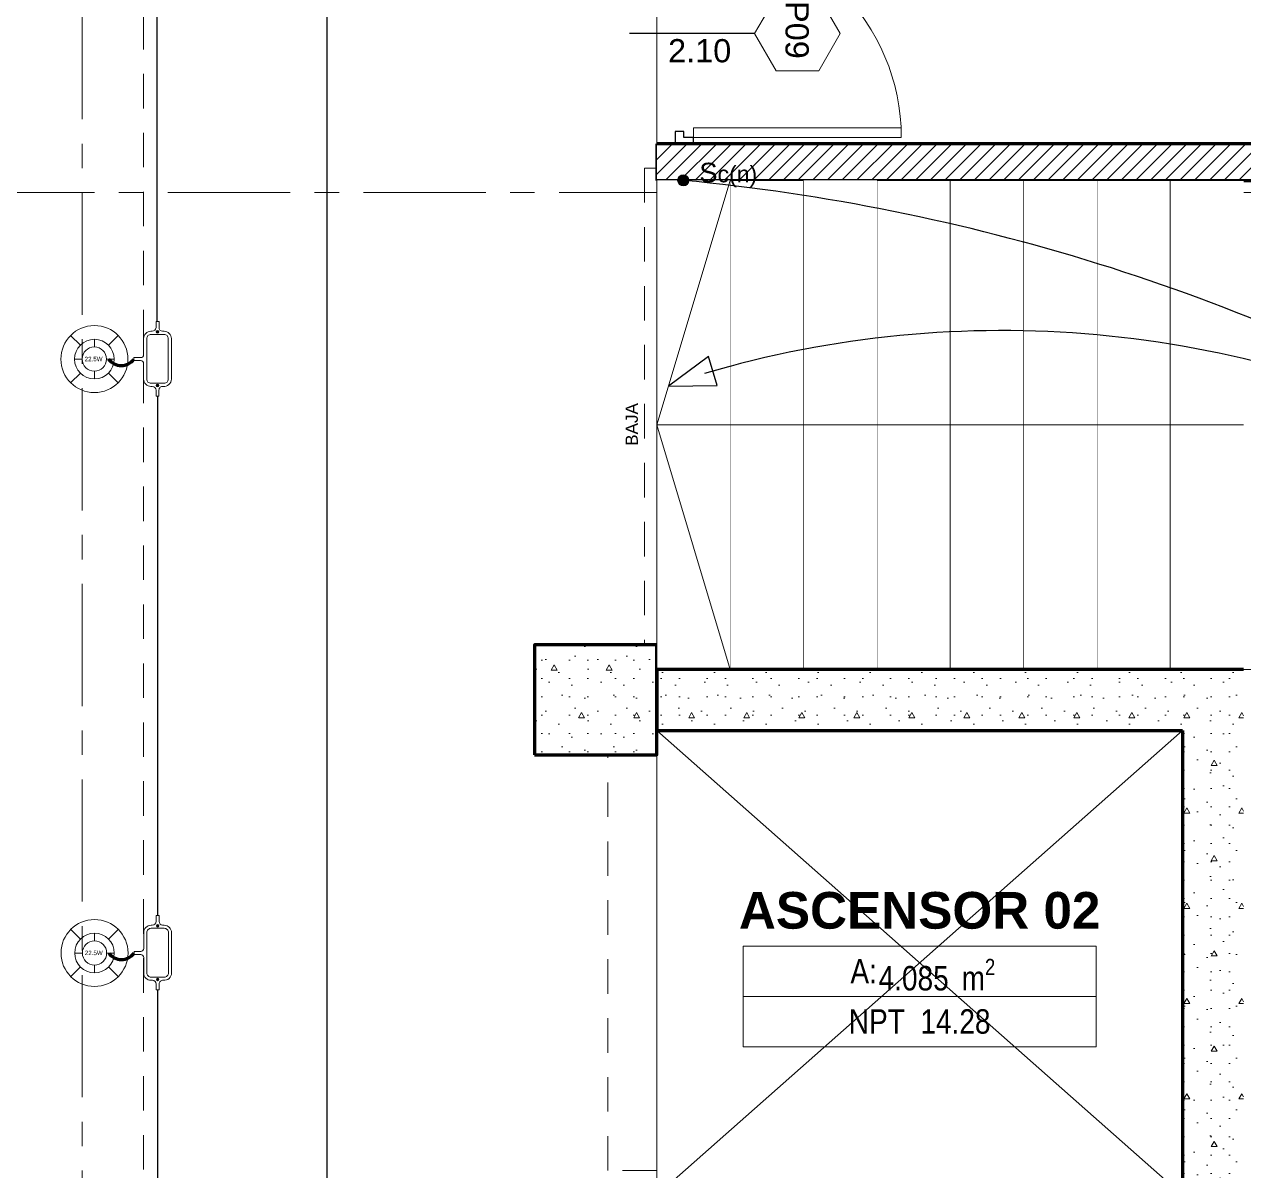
# Model space of a CAD drawing. Header units: inches. Extents: x -38 to 5698, y -33 to 92.
# Drawn here: x 321.583 to 326.57, y 22.7 to 27.388 of the extents above; entities that cross this region are included whole.
import ezdxf
from ezdxf.lldxf.tags import DXFTag

# ---------------------------------------------------------------- set-up
doc = ezdxf.new("R2010")
doc.units = ezdxf.units.IN
doc.header["$MEASUREMENT"] = 0
doc.set_wipeout_variables(frame=1)
for name, pattern in [('ACAD_ISO04W100', [30, 24, -3, 0, -3]), ('CONTINUA', [0]), ('Hidden Line', [0.195611, 0.141111, -0.0545]), ('Línea Oculta', [0.195611, 0.141111, -0.0545]), ('Punto & Raya', [0.65, 0.5, -0.075, 0, -0.075]), ('Raya Pequeña', [0.141111, 0.070556, -0.070556]), ('Rayas', [0.282222, 0.141111, -0.141111]), ('Wipeout_Contour', [1, 0, -1])]:
    doc.linetypes.add(name, pattern=pattern)
for name, color, linetype, lineweight in [('00 IE CKTO TOMAS', 111, 'Rayas', 18), ('01 IE LUM LED EMP DN570B', 3, 'Continuous', 13), ('ALUMBRADO_CONDUIT', 30, 'CONDUIT1', 30), ('ALUMBRADO_PVC', 6, 'PVC1', 30), ('Bancas', 1, 'Continuous', 13), ('Cable Alumbrado', 150, 'Continuous', 30), ('CABLEADO EXT.', 3, 'PVCSUBT', 30), ('Simb_Alumbrado', 140, 'CONTINUA', 30)]:
    doc.layers.add(name, color=color, linetype=linetype, lineweight=lineweight)
for name, color, linetype in [('02 _ ARQ _ ALB _ Ejes Generales', 7, 'Continuous'), ('02 _ ARQ _ ZON _ Espacio.3D', 7, 'Continuous'), ('08 _ STR _ EXT _ 06 Columnas', 7, 'Continuous'), ('08 _ STR _ EXT _ 09 Vigas', 7, 'Continuous'), ('08 _ STR _ EXT _ 11 Escaleras', 7, 'Continuous'), ('08 _ STR _ EXT _ 12 Ascensor', 7, 'Continuous'), ('Dibujo 2D - General', 7, 'Continuous'), ('Estructura - 04 MURO', 7, 'Continuous'), ('Interior - CIELO RASSO', 7, 'Continuous')]:
    doc.layers.add(name, color=color, linetype=linetype)
doc.styles.add('Annotative', font='arial.ttf')
doc.styles.add('Estilo_Generado_3', font='arial.ttf')
doc.styles.add('Estilo_Generado_4', font='swisse.ttf')
doc.styles.add('Estilo_Generado_8', font='arialbd.ttf')
doc.styles.add('Estilo_Generado_9', font='ARIALN.TTF')
doc.styles.add('{18b73a54-fa43-428c-adcb-c1c7bbdf2c84}', font='Simplex.shx')
tags = doc.linetypes.add('CONDUIT1', pattern='A,1,-0.19772,["con",{18b73a54-fa43-428c-adcb-c1c7bbdf2c84},S=0.2,R=0,X=0,Y=-0.065594],-0.593642', length=1.791362).pattern_tags.tags
tags[6] = DXFTag(74, 10)
tags = doc.linetypes.add('PVC1', pattern='A,1,-0.19772,["PVC",{18b73a54-fa43-428c-adcb-c1c7bbdf2c84},S=0.13,R=0,X=0,Y=-0.061851],-0.507647', length=1.705367).pattern_tags.tags
tags[6] = DXFTag(74, 10)
tags = doc.linetypes.add('PVCSUBT', pattern='A,0.6,-0.3,0.6,-0.075691,["PVC",Standard,S=0.2,R=0,X=0,Y=-0.093724],-0.621005', length=2.196696).pattern_tags.tags
tags[10] = DXFTag(74, 10)
pattern_1 = [(0, (277.50004, 6e-09), (0, 0.3897114), [0.024375, -0.200625]), (0, (277.61254, 0.19486), (0, 0.3897114), [0.024375, -0.200625]), (60, (277.50004, 6e-09), (-0.3375, 0.1948557), [0.024375, -0.200625]), (60, (277.72504, 6e-09), (-0.3375, 0.1948557), [0.024375, -0.200625]), (120, (277.5244, 6e-09), (0.3375, 0.1948557), [0.024375, -0.200625]), (120, (277.7494, 6e-09), (0.3375, 0.1948557), [0.024375, -0.200625]), (0, (277.50004, 0.0375), (0, 0.075), [0, -0.075, 0, -0.1125]), (45, (277.53754, 0.0375), (-0.05303301, 0.05303301), [0, -0.05625, 0, -0.09375])]
pattern_2 = [(45, (277.50004, 6e-09), (-0.030052038, 0.030052038), [])]

# ---------------------------------------------------------------- blocks, each defined once
blk = doc.blocks.new('LUMINARIA 2')
at = {"layer": '01 IE LUM LED EMP DN570B'}
for p, q in [((-0.0939, 0.0936), (-0.1589, 0.1584)), ((0.0939, 0.0936), (0.1589, 0.1584)), ((-0.0939, -0.0936), (-0.1589, -0.1584)), ((0.0939, -0.0936), (0.1589, -0.1584))]:
    blk.add_line(p, q, dxfattribs=at)
at = {"layer": '01 IE LUM LED EMP DN570B', "ltscale": 0.4}
for p, q in [((0, 0.0813), (0, 0.1326)), ((-0.0813, 0), (-0.1326, 0)), ((0.0813, 0), (0.1326, 0)), ((0, -0.0813), (0, -0.1326))]:
    blk.add_line(p, q, dxfattribs=at)
at = {"layer": '01 IE LUM LED EMP DN570B'}
for radius in [0.2244, 0.1326]:
    blk.add_circle((0, 0), radius, dxfattribs=at)
at = {"layer": '01 IE LUM LED EMP DN570B', "ltscale": 0.4}
blk.add_circle((0, 0), 0.0813, dxfattribs=at)
at = {"layer": '01 IE LUM LED EMP DN570B', "color": 8, "linetype": 'ByBlock', "lineweight": 80, "insert": (-0.0649, 0.0156), "char_height": 0.03, "width": 0.178585, "attachment_point": 1}
blk.add_mtext('{\\C3;22.5W}', dxfattribs=at)
blk = doc.blocks.new('oval t')
at = {"layer": 'Simb_Alumbrado', "lineweight": 13}
blk.add_lwpolyline([(0.0141, 0.0102, -0.414214), (0.0041, 0.0202), (0.0041, 0.0416), (-0.0056, 0.0416), (-0.0056, 0.0202, -0.414214), (-0.0156, 0.0102), (-0.0659, 0.0102, 0.414214), (-0.0899, -0.0138), (-0.0899, -0.0183, -0.414214), (-0.1019, -0.0303), (-0.1213, -0.0303), (-0.1213, -0.04), (-0.1016, -0.04, -0.451917), (-0.0897, -0.0535, 0.451917), (-0.0659, -0.0805), (0.0659, -0.0805, 0.414214), (0.0899, -0.0566), (0.0899, -0.0512, -0.398753), (0.1019, -0.0401), (0.1213, -0.0401), (0.1213, -0.0304), (0.1019, -0.0304, -0.368669), (0.0899, -0.0176), (0.0899, -0.0138, 0.414214), (0.0659, 0.0102), (0.0141, 0.0102)], format="xyb", dxfattribs=at)
blk.add_lwpolyline([(-0.0659, 0), (0.0659, 0, -0.414214), (0.0797, -0.0138), (0.0797, -0.0566, -0.414214), (0.0659, -0.0703), (-0.0659, -0.0703, -0.414214), (-0.0797, -0.0566), (-0.0797, -0.0138, -0.414214)], format="xyb", close=True, dxfattribs=at)
for points in [[(-0.0911, -0.0352), (-0.0828, -0.0352)], [(-0.0869, -0.031), (-0.0869, -0.0394)], [(0.0837, -0.0352), (0.0921, -0.0352)], [(0.0879, -0.031), (0.0879, -0.0394)]]:
    blk.add_lwpolyline(points, dxfattribs=at)
for centre in [(-0.0869, -0.0352), (0.0879, -0.0352)]:
    blk.add_circle(centre, 0.00419, dxfattribs=at)
blk = doc.blocks.new('ii3t')
at = {"layer": 'Simb_Alumbrado', "lineweight": 5}
h = blk.add_hatch(color=3, dxfattribs=at)
edge = h.paths.add_edge_path()
edge.add_arc((0, 0), 0.0164, 0, 360)
blk.add_circle((0, 0), 0.0164, dxfattribs=at)

msp = doc.modelspace()

# ---------------------------------------------------------------- hatches: boundary and pattern name
at = {"layer": '08 _ STR _ EXT _ 06 Columnas', "linetype": 'Continuous', "lineweight": 9}
h = msp.add_hatch(dxfattribs=at)
h.set_pattern_fill('HORMIGÓN_EN_MASA_0002', style=0, pattern_type=2)
h.set_pattern_definition(pattern_1)
h.paths.add_polyline_path([(323.67, 24.4), (324.17, 24.4), (324.17, 24.85), (323.67, 24.85)])
at = {"layer": '08 _ STR _ EXT _ 12 Ascensor', "linetype": 'Continuous', "lineweight": 9}
h = msp.add_hatch(dxfattribs=at)
h.set_pattern_fill('HORMIGÓN_EN_MASA_0002', style=0, pattern_type=2)
h.set_pattern_definition(pattern_1)
h.paths.add_polyline_path([(326.32, 24.75), (324.17, 24.75), (324.17, 24.5), (326.32, 24.5)])
h = msp.add_hatch(dxfattribs=at)
h.set_pattern_fill('HORMIGÓN_EN_MASA_0002', style=0, pattern_type=2)
h.set_pattern_definition(pattern_1)
h.paths.add_polyline_path([(326.32, 24.5), (326.57, 24.75), (326.32, 24.75)])
h = msp.add_hatch(dxfattribs=at)
h.set_pattern_fill('HORMIGÓN_EN_MASA_0002', style=0, pattern_type=2)
h.set_pattern_definition(pattern_1)
h.paths.add_polyline_path([(326.32, 24.5), (326.57, 24.5), (326.57, 24.75)])
h = msp.add_hatch(dxfattribs=at)
h.set_pattern_fill('HORMIGÓN_EN_MASA_0002', style=0, pattern_type=2)
h.set_pattern_definition(pattern_1)
h.paths.add_polyline_path([(326.32, 24.5), (326.32, 22.6), (326.57, 22.6), (326.57, 24.5)])

# ---------------------------------------------------------------- linework, layer by layer
at = {"layer": '02 _ ARQ _ ALB _ Ejes Generales', "color": 251, "linetype": 'Punto & Raya', "lineweight": 13}
for p, q in [((321.82, 45.9), (321.82, 2.05)), ((333.07, 26.7), (320.2385, 26.7))]:
    msp.add_line(p, q, dxfattribs=at)
at = {"layer": '02 _ ARQ _ ZON _ Espacio.3D', "color": 252, "linetype": 'Continuous', "lineweight": 13}
for p, q in [((324.523, 23.6174), (324.523, 23.2057)), ((324.523, 23.6174), (325.9671, 23.6174)), ((325.9671, 23.2057), (325.9671, 23.6174)), ((325.9671, 23.4116), (324.523, 23.4116)), ((325.9671, 23.2057), (324.523, 23.2057))]:
    msp.add_line(p, q, dxfattribs=at)
at = {"layer": '02 _ ARQ _ ZON _ Espacio.3D', "color": 254, "linetype": 'Continuous', "lineweight": 0, "flags": 128}
msp.add_lwpolyline([(324.17, 26.9), (328.57, 26.9), (328.57, 27), (328.92, 27), (328.92, 29.7), (324.32, 29.7), (324.32, 27.8), (324.17, 27.8)], close=True, dxfattribs=at)
at = {"layer": '02 _ ARQ _ ZON _ Espacio.3D', "color": 255, "linetype": 'Continuous', "lineweight": 0, "flags": 128}
msp.add_lwpolyline([(324.17, 22.6), (326.32, 22.6), (326.32, 24.5), (324.17, 24.5)], close=True, dxfattribs=at)
at = {"layer": '08 _ STR _ EXT _ 06 Columnas', "color": 7, "linetype": 'Continuous', "lineweight": 80, "flags": 128}
msp.add_lwpolyline([(323.67, 24.4), (324.17, 24.4), (324.17, 24.85), (323.67, 24.85)], close=True, dxfattribs=at)
at = {"layer": '08 _ STR _ EXT _ 09 Vigas', "color": 251, "linetype": 'Hidden Line', "lineweight": 13}
for p, q in [((322.07, 17.4), (322.07, 29.7)), ((323.97, 22.7), (323.97, 24.4)), ((324.17, 24.4), (323.97, 24.4)), ((324.17, 22.7), (324.17, 24.4)), ((324.17, 22.7), (323.97, 22.7))]:
    msp.add_line(p, q, dxfattribs=at)
at = {"layer": '08 _ STR _ EXT _ 11 Escaleras', "color": 161, "linetype": 'Continuous', "lineweight": 13}
msp.add_line((324.17, 26.75), (324.17, 24.75), dxfattribs=at)
at = {"layer": '08 _ STR _ EXT _ 11 Escaleras', "color": 167, "linetype": 'Continuous', "lineweight": 18}
msp.add_line((324.17, 26.75), (324.17, 24.75), dxfattribs=at)
at = {"layer": '08 _ STR _ EXT _ 11 Escaleras', "color": 161, "linetype": 'ACAD_ISO04W100', "lineweight": 13}
msp.add_line((324.17, 26.75), (324.17, 24.75), dxfattribs=at)
at = {"layer": '08 _ STR _ EXT _ 12 Ascensor', "color": 7, "linetype": 'Continuous', "lineweight": 80, "flags": 128}
for points in [[(324.17, 24.75), (324.17, 24.5)], [(324.17, 24.5), (326.32, 24.5)], [(326.32, 24.5), (326.32, 22.6)]]:
    msp.add_lwpolyline(points, dxfattribs=at)
at = {"layer": 'ALUMBRADO_CONDUIT', "color": 30, "lineweight": 30, "ltscale": 0.4, "true_color": 0xf26722}
for p, q in [((322.8212, 17.7079), (322.8212, 28.0613)), ((322.1264, 26.1721), (322.1264, 27.8239)), ((322.1283, 23.7431), (322.1283, 25.8679)), ((322.1289, 21.3141), (322.1289, 23.4389))]:
    msp.add_line(p, q, dxfattribs=at)
at = {"layer": 'CABLEADO EXT.', "color": 3, "lineweight": 80}
for centre in [(321.9795, 26.0567), (321.9801, 23.6277)]:
    msp.add_arc(centre, 0.0641, 216.0183, 323.9817, dxfattribs=at)
at = {"layer": 'Dibujo 2D - General', "color": 252, "linetype": 'Continuous', "lineweight": 9}
for p, q in [((324.17, 22.6), (326.32, 24.5)), ((326.32, 22.6), (324.17, 24.5))]:
    msp.add_line(p, q, dxfattribs=at)
at = {"layer": 'Estructura - 04 MURO', "color": 152, "linetype": 'Continuous', "lineweight": 25}
msp.add_line((324.57, 27.35), (324.0575, 27.35), dxfattribs=at)
at = {"layer": 'Estructura - 04 MURO', "color": 165, "linetype": 'Continuous', "lineweight": 25}
for p, q in [((324.28, 26.95), (324.245, 26.95)), ((324.28, 26.925), (324.28, 26.95)), ((324.32, 26.925), (324.28, 26.925))]:
    msp.add_line(p, q, dxfattribs=at)
at = {"layer": 'Estructura - 04 MURO', "color": 165, "linetype": 'Continuous', "lineweight": 15}
for p, q in [((324.32, 26.925), (324.32, 26.965)), ((324.32, 26.965), (325.17, 26.965)), ((325.17, 26.965), (325.17, 26.925)), ((325.17, 26.925), (324.32, 26.925))]:
    msp.add_line(p, q, dxfattribs=at)
at = {"layer": 'Estructura - 04 MURO', "color": 251, "linetype": 'Continuous', "lineweight": 13, "flags": 128}
msp.add_lwpolyline([(324.92, 27.35), (324.8325, 27.5016), (324.6575, 27.5016), (324.57, 27.35), (324.6575, 27.1984), (324.8325, 27.1985)], close=True, dxfattribs=at)
at = {"layer": 'Estructura - 04 MURO', "color": 175, "linetype": 'Continuous', "lineweight": 15}
msp.add_arc((324.32, 26.925), 0.85, 0.0005, 90.0005, dxfattribs=at)
at = {"layer": 'Interior - CIELO RASSO', "color": 7, "linetype": 'Continuous', "lineweight": 80}
msp.add_line((324.17, 26.8), (324.17, 26.75), dxfattribs=at)
at = {"layer": 'Interior - CIELO RASSO', "color": 251, "linetype": 'Línea Oculta', "lineweight": 13, "flags": 128}
for points in [[(324.12, 26.8), (324.17, 26.8)], [(324.12, 26.8), (324.12, 24.85)], [(327.81, 26.8), (324.32, 26.8)], [(324.17, 24.85), (324.17, 26.75)], [(324.17, 26.75), (327.81, 26.75)]]:
    msp.add_lwpolyline(points, dxfattribs=at)

# ---------------------------------------------------------------- block references
at = {"layer": '01 IE LUM LED EMP DN570B', "xscale": 0.6105334384153049, "yscale": 0.6105334384153049, "zscale": 0.6105334384153049}
for p in [(321.8694, 26.019), (321.87, 23.59)]:
    msp.add_blockref('LUMINARIA 2', p, dxfattribs=at)
at = {"layer": 'Bancas', "color": 252, "true_color": 0x939598, "xscale": 1.253906979044094, "yscale": 1.253906979044094, "zscale": 1.253906979044094, "rotation": 90}
for p in [(322.0835, 26.02), (322.0841, 23.591)]:
    msp.add_blockref('oval t', p, dxfattribs=at)

# ---------------------------------------------------------------- texts
at = {"layer": '02 _ ARQ _ ZON _ Espacio.3D', "color": 252, "lineweight": 25, "attachment_point": 2}
for s, insert, char_height, style in [('\\A1;{\\pqc;\\pt0;\\fArial|b1|i0|c0|p34;ASCENSOR 02}', (325.245, 23.8395), 0.15, 'Estilo_Generado_8'), ('\\A1;{\\pqc;\\pt0;\\fArial Narrow|b0|i0|c0|p34;A: }', (325.0159, 23.5656), 0.1, 'Estilo_Generado_9'), ('\\A1;{\\pqc;\\pt0,0.3;\\fArial Narrow|b0|i0|c0|p34;4.085\\fArial Narrow|b0|i0|c0|p34;\\A1{\\H.66x;\\S^  ;}\\fArial Narrow|b0|i0|c0|p34; m\\fArial Narrow|b0|i0|c0|p34;\\A1{\\H.66x;\\S2^  ;}}', (325.3156, 23.566), 0.1, 'Estilo_Generado_9'), ('\\A1;{\\pqc;\\pt0;\\fArial Narrow|b0|i0|c0|p34;NPT  14.28}', (325.245, 23.3601), 0.1, 'Estilo_Generado_9')]:
    msp.add_mtext(s, dxfattribs=dict(at, insert=insert, char_height=char_height, style=style))
at = {"layer": '08 _ STR _ EXT _ 11 Escaleras', "color": 161, "lineweight": 13, "char_height": 0.05, "attachment_point": 4, "rotation": 90, "style": 'Estilo_Generado_3'}
for s, insert in [('\\A1;{\\pql;\\fArial|b0|i0|c0|p34;26}', (324.3926, 26.5741)), ('\\A1;{\\pql;\\fArial|b0|i0|c0|p34;25}', (324.6926, 26.5741)), ('\\A1;{\\pql;\\fArial|b0|i0|c0|p34;24}', (324.9922, 26.5741)), ('\\A1;{\\pql;\\fArial|b0|i0|c0|p34;23}', (325.2926, 26.5741)), ('\\A1;{\\pql;\\fArial|b0|i0|c0|p34;22}', (325.5922, 26.5741)), ('\\A1;{\\pql;\\fArial|b0|i0|c0|p34;21}', (325.8922, 26.5741)), ('\\A1;{\\pql;\\fArial|b0|i0|c0|p34;20}', (326.1926, 26.5741)), ('\\A1;{\\pql;\\fArial|b0|i0|c0|p34;19}', (326.4926, 26.5741)), ('\\A1;{\\pql;\\fArial|b0|i0|c0|p34;BAJA}', (324.0676, 25.6643))]:
    msp.add_mtext(s, dxfattribs=dict(at, insert=insert))
at = {"layer": 'Estructura - 04 MURO', "color": 251, "lineweight": 25, "char_height": 0.095, "attachment_point": 7, "style": 'Estilo_Generado_4'}
for s, insert, rotation in [('\\A1;{\\pql;\\pt0;\\fSwis721 Ex BT|b0|i0|c0|p34;P09\\fSwis721 Ex BT|b0|i0|c0|p34;\\fSwis721 Ex BT|b0|i0|c0|p34;\\fSwis721 Ex BT|b0|i0|c0|p34;}', (324.6949, 27.4833), 270.0005), ('\\A1;{\\pql;\\pt0;\\fSwis721 Ex BT|b0|i0|c0|p34;2.10\\fSwis721 Ex BT|b0|i0|c0|p34;\\A1{\\H.66x;\\S^  ;}\\fSwis721 Ex BT|b0|i0|c0|p34;\\fSwis721 Ex BT|b0|i0|c0|p34;}', (324.216, 27.205), 0.0005)]:
    msp.add_mtext(s, dxfattribs=dict(at, insert=insert, rotation=rotation))

# ---------------------------------------------------------------- next in the draw order: wipeouts: each hides what was drawn before it
at = {"color": 254, "linetype": 'Wipeout_Contour', "lineweight": 0, "ltscale": 9836.271608}
msp.add_wipeout([(324.32, 26.8), (324.17, 26.8), (324.17, 26.75), (324.32, 26.75)], dxfattribs=at).dxf.layer = 'Estructura - 04 MURO'

# ---------------------------------------------------------------- next in the draw order: hatches: boundary and pattern name
at = {"layer": 'Estructura - 04 MURO', "linetype": 'Continuous', "lineweight": 5}
h = msp.add_hatch(dxfattribs=at)
h.set_pattern_fill('LADRILLO_COMÚN_0002', color=252, style=0, pattern_type=2)
h.set_pattern_definition(pattern_2)
h.paths.add_polyline_path([(324.32, 26.8), (324.17, 26.8), (324.17, 26.75), (324.32, 26.75)])

# ---------------------------------------------------------------- next in the draw order: wipeouts: each hides what was drawn before it
at = {"color": 254, "linetype": 'Wipeout_Contour', "lineweight": 0, "ltscale": 9836.274878}
msp.add_wipeout([(324.32, 26.9), (324.17, 26.9), (324.17, 26.8), (324.32, 26.8)], dxfattribs=at).dxf.layer = 'Estructura - 04 MURO'

# ---------------------------------------------------------------- next in the draw order: hatches: boundary and pattern name
at = {"layer": 'Estructura - 04 MURO', "linetype": 'Continuous', "lineweight": 5}
h = msp.add_hatch(dxfattribs=at)
h.set_pattern_fill('LADRILLO_COMÚN_0002', color=252, style=0, pattern_type=2)
h.set_pattern_definition(pattern_2)
h.paths.add_polyline_path([(324.32, 26.9), (324.17, 26.9), (324.17, 26.8), (324.32, 26.8)])

# ---------------------------------------------------------------- next in the draw order: linework, layer by layer
at = {"layer": 'Estructura - 04 MURO', "color": 165, "linetype": 'Continuous', "lineweight": 25}
for p, q in [((324.245, 26.95), (324.245, 26.9)), ((324.245, 26.9), (324.32, 26.9)), ((324.32, 26.9), (324.32, 26.925))]:
    msp.add_line(p, q, dxfattribs=at)
at = {"layer": 'Estructura - 04 MURO', "color": 7, "linetype": 'Continuous', "lineweight": 80}
msp.add_line((324.32, 26.9), (324.17, 26.9), dxfattribs=at)
at = {"layer": 'Estructura - 04 MURO', "color": 7, "linetype": 'Continuous', "lineweight": 80, "flags": 128}
for points in [[(324.17, 26.9), (324.17, 26.8)], [(324.32, 26.8), (324.32, 26.9)]]:
    msp.add_lwpolyline(points, dxfattribs=at)
at = {"layer": 'Interior - CIELO RASSO', "color": 7, "linetype": 'Continuous', "lineweight": 80}
msp.add_line((324.32, 26.75), (324.32, 26.8), dxfattribs=at)

# ---------------------------------------------------------------- next in the draw order: wipeouts: each hides what was drawn before it
at = {"color": 254, "linetype": 'Wipeout_Contour', "lineweight": 0, "ltscale": 9844.773211}
msp.add_wipeout([(324.17, 26.75), (328.57, 26.75), (328.57, 26.9), (324.17, 26.9)], dxfattribs=at).dxf.layer = 'Estructura - 04 MURO'

# ---------------------------------------------------------------- next in the draw order: hatches: boundary and pattern name
at = {"layer": 'Estructura - 04 MURO', "linetype": 'Continuous', "lineweight": 5}
h = msp.add_hatch(dxfattribs=at)
h.set_pattern_fill('LADRILLO_COMÚN_0002', color=252, style=0, pattern_type=2)
h.set_pattern_definition(pattern_2)
h.paths.add_polyline_path([(324.17, 26.75), (328.57, 26.75), (328.57, 26.9), (324.17, 26.9)])

# ---------------------------------------------------------------- next in the draw order: linework, layer by layer
at = {"layer": '08 _ STR _ EXT _ 11 Escaleras', "color": 167, "linetype": 'Continuous', "lineweight": 18}
msp.add_line((324.77, 24.75), (324.77, 26.75), dxfattribs=at)
at = {"layer": '08 _ STR _ EXT _ 11 Escaleras', "color": 161, "linetype": 'ACAD_ISO04W100', "lineweight": 13}
msp.add_line((325.97, 24.75), (325.97, 26.75), dxfattribs=at)
at = {"layer": 'Estructura - 04 MURO', "color": 7, "linetype": 'Continuous', "lineweight": 80, "flags": 128}
for points in [[(328.57, 26.9), (324.17, 26.9)], [(324.17, 26.75), (328.57, 26.75)]]:
    msp.add_lwpolyline(points, dxfattribs=at)

# ---------------------------------------------------------------- next in the draw order: wipeouts: each hides what was drawn before it
at = {"color": 254, "linetype": 'Wipeout_Contour', "lineweight": 0, "ltscale": 13056.831443}
msp.add_wipeout([(326.57, 26.75), (324.17, 26.75), (324.17, 24.75), (326.57, 24.75)], dxfattribs=at).dxf.layer = '08 _ STR _ EXT _ 11 Escaleras'

# ---------------------------------------------------------------- next in the draw order: linework, layer by layer
at = {"layer": '08 _ STR _ EXT _ 11 Escaleras', "color": 161, "linetype": 'Continuous', "lineweight": 13}
for p, q in [((324.17, 26.75), (324.17, 24.75)), ((328.57, 26.75), (324.17, 26.75)), ((324.17, 24.75), (328.57, 24.75))]:
    msp.add_line(p, q, dxfattribs=at)
at = {"layer": '08 _ STR _ EXT _ 11 Escaleras', "color": 167, "linetype": 'Continuous', "lineweight": 18}
for p, q in [((324.17, 26.75), (324.17, 24.75)), ((324.47, 26.75), (324.47, 24.75)), ((325.07, 24.75), (325.07, 26.75)), ((326.27, 26.75), (326.27, 24.75))]:
    msp.add_line(p, q, dxfattribs=at)
at = {"layer": '08 _ STR _ EXT _ 11 Escaleras', "color": 161, "linetype": 'Raya Pequeña', "lineweight": 13}
msp.add_line((326.4302, 24.75), (326.4302, 26.75), dxfattribs=at)

# ---------------------------------------------------------------- next in the draw order: wipeouts: each hides what was drawn before it
at = {"color": 254, "linetype": 'Wipeout_Contour', "lineweight": 0, "ltscale": 13057.431429}
msp.add_wipeout([(325.37, 24.75), (325.67, 24.75), (325.67, 26.75), (325.37, 26.75)], dxfattribs=at).dxf.layer = '08 _ STR _ EXT _ 11 Escaleras'
at = {"color": 254, "linetype": 'Wipeout_Contour', "lineweight": 0, "ltscale": 13059.831354}
msp.add_wipeout([(325.97, 26.75), (325.97, 24.75), (326.27, 24.75), (326.27, 26.75)], dxfattribs=at).dxf.layer = '08 _ STR _ EXT _ 11 Escaleras'

# ---------------------------------------------------------------- next in the draw order: linework, layer by layer
at = {"layer": '08 _ STR _ EXT _ 11 Escaleras', "color": 167, "linetype": 'Continuous', "lineweight": 18}
for p, q in [((325.37, 24.75), (325.37, 26.75)), ((325.67, 26.75), (325.67, 24.75)), ((325.97, 26.75), (325.97, 24.75))]:
    msp.add_line(p, q, dxfattribs=at)
at = {"layer": '08 _ STR _ EXT _ 11 Escaleras', "color": 161, "linetype": 'ACAD_ISO04W100', "lineweight": 13}
msp.add_line((325.67, 24.75), (325.67, 26.75), dxfattribs=at)

# ---------------------------------------------------------------- next in the draw order: wipeouts: each hides what was drawn before it
at = {"color": 254, "linetype": 'Wipeout_Contour', "lineweight": 0, "ltscale": 13061.031317}
msp.add_wipeout([(326.27, 26.75), (326.27, 24.75), (326.57, 24.75), (326.57, 26.75)], dxfattribs=at).dxf.layer = '08 _ STR _ EXT _ 11 Escaleras'

# ---------------------------------------------------------------- next in the draw order: linework, layer by layer
at = {"layer": '08 _ STR _ EXT _ 11 Escaleras', "color": 161, "linetype": 'ACAD_ISO04W100', "lineweight": 13}
msp.add_line((326.27, 26.75), (326.27, 24.75), dxfattribs=at)

# ---------------------------------------------------------------- next in the draw order: wipeouts: each hides what was drawn before it
at = {"color": 254, "linetype": 'Wipeout_Contour', "lineweight": 0, "ltscale": 13056.231466}
msp.add_wipeout([(325.07, 24.75), (325.37, 24.75), (325.37, 26.75), (325.07, 26.75)], dxfattribs=at).dxf.layer = '08 _ STR _ EXT _ 11 Escaleras'

# ---------------------------------------------------------------- next in the draw order: linework, layer by layer
at = {"layer": '08 _ STR _ EXT _ 11 Escaleras', "color": 167, "linetype": 'Continuous', "lineweight": 18}
msp.add_line((328.57, 26.75), (324.17, 26.75), dxfattribs=at)
at = {"layer": '08 _ STR _ EXT _ 11 Escaleras', "color": 161, "linetype": 'ACAD_ISO04W100', "lineweight": 13}
for p, q in [((325.07, 24.75), (325.07, 26.75)), ((325.37, 24.75), (325.37, 26.75))]:
    msp.add_line(p, q, dxfattribs=at)

# ---------------------------------------------------------------- next in the draw order: wipeouts: each hides what was drawn before it
at = {"color": 254, "linetype": 'Wipeout_Contour', "lineweight": 0, "ltscale": 13053.831541}
msp.add_wipeout([(324.47, 24.75), (324.77, 24.75), (324.77, 26.75), (324.47, 26.75)], dxfattribs=at).dxf.layer = '08 _ STR _ EXT _ 11 Escaleras'

# ---------------------------------------------------------------- next in the draw order: linework, layer by layer
at = {"layer": '08 _ STR _ EXT _ 11 Escaleras', "color": 167, "linetype": 'Continuous', "lineweight": 18}
for p, q in [((324.47, 26.75), (324.17, 25.75)), ((326.57, 25.75), (324.17, 25.75)), ((324.17, 25.75), (324.47, 24.75)), ((324.17, 24.75), (328.57, 24.75))]:
    msp.add_line(p, q, dxfattribs=at)
at = {"layer": '08 _ STR _ EXT _ 11 Escaleras', "color": 161, "linetype": 'ACAD_ISO04W100', "lineweight": 13}
for p, q in [((324.47, 26.75), (324.47, 24.75)), ((324.77, 24.75), (324.77, 26.75))]:
    msp.add_line(p, q, dxfattribs=at)

# ---------------------------------------------------------------- next in the draw order: wipeouts: each hides what was drawn before it
at = {"color": 254, "linetype": 'Wipeout_Contour', "lineweight": 0, "ltscale": 13058.631392}
msp.add_wipeout([(325.67, 26.75), (325.67, 24.75), (325.97, 24.75), (325.97, 26.75)], dxfattribs=at).dxf.layer = '08 _ STR _ EXT _ 11 Escaleras'

# ---------------------------------------------------------------- next in the draw order: linework, layer by layer
at = {"layer": '08 _ STR _ EXT _ 11 Escaleras', "color": 161, "linetype": 'ACAD_ISO04W100', "lineweight": 13}
msp.add_line((328.57, 26.75), (324.17, 26.75), dxfattribs=at)

# ---------------------------------------------------------------- next in the draw order: wipeouts: each hides what was drawn before it
at = {"color": 254, "linetype": 'Wipeout_Contour', "lineweight": 0, "ltscale": 13052.631579}
msp.add_wipeout([(324.17, 24.75), (324.47, 24.75), (324.47, 26.75), (324.17, 26.75)], dxfattribs=at).dxf.layer = '08 _ STR _ EXT _ 11 Escaleras'
at = {"color": 254, "linetype": 'Wipeout_Contour', "lineweight": 0, "ltscale": 13055.031504}
msp.add_wipeout([(324.77, 24.75), (325.07, 24.75), (325.07, 26.75), (324.77, 26.75)], dxfattribs=at).dxf.layer = '08 _ STR _ EXT _ 11 Escaleras'

# ---------------------------------------------------------------- next in the draw order: linework, layer by layer
at = {"layer": '08 _ STR _ EXT _ 11 Escaleras', "color": 161, "linetype": 'ACAD_ISO04W100', "lineweight": 13}
for p, q in [((324.17, 26.75), (324.17, 24.75)), ((324.47, 26.75), (324.17, 25.75)), ((326.57, 25.75), (324.17, 25.75)), ((324.17, 25.75), (324.47, 24.75)), ((324.17, 24.75), (328.57, 24.75))]:
    msp.add_line(p, q, dxfattribs=at)
at = {"layer": '08 _ STR _ EXT _ 12 Ascensor', "color": 7, "linetype": 'Continuous', "lineweight": 80}
msp.add_line((326.57, 24.75), (324.17, 24.75), dxfattribs=at)
at = {"layer": 'ALUMBRADO_PVC', "linetype": 'PVC1', "ltscale": 0.4}
msp.add_lwpolyline([(324.3815, 26.0298), (324.2175, 25.9081), (324.4161, 25.9105)], close=True, dxfattribs=at)
for centre, radius, start, end in [((323.4861, 18.4242), 8.3634, 60.77048, 84.56754), ((325.5823, 21.8189), 4.3166, 63.2913, 106.3884)]:
    msp.add_arc(centre, radius, start, end, dxfattribs=at)

# ---------------------------------------------------------------- next in the draw order: block references
at = {"layer": 'Cable Alumbrado', "lineweight": 0, "xscale": 1.404578189384958, "yscale": 1.404578189384958, "zscale": 1.404578189384958}
msp.add_blockref('ii3t', (324.2779, 26.75), dxfattribs=at)

# ---------------------------------------------------------------- next in the draw order: texts
at = {"layer": '00 IE CKTO TOMAS', "insert": (324.3437, 26.7217), "char_height": 0.08, "width": 0.768045, "attachment_point": 7, "style": 'Annotative'}
msp.add_mtext('S{\\H0.84375x;c(n)}', dxfattribs=at)

doc.saveas('drawing.dxf')
